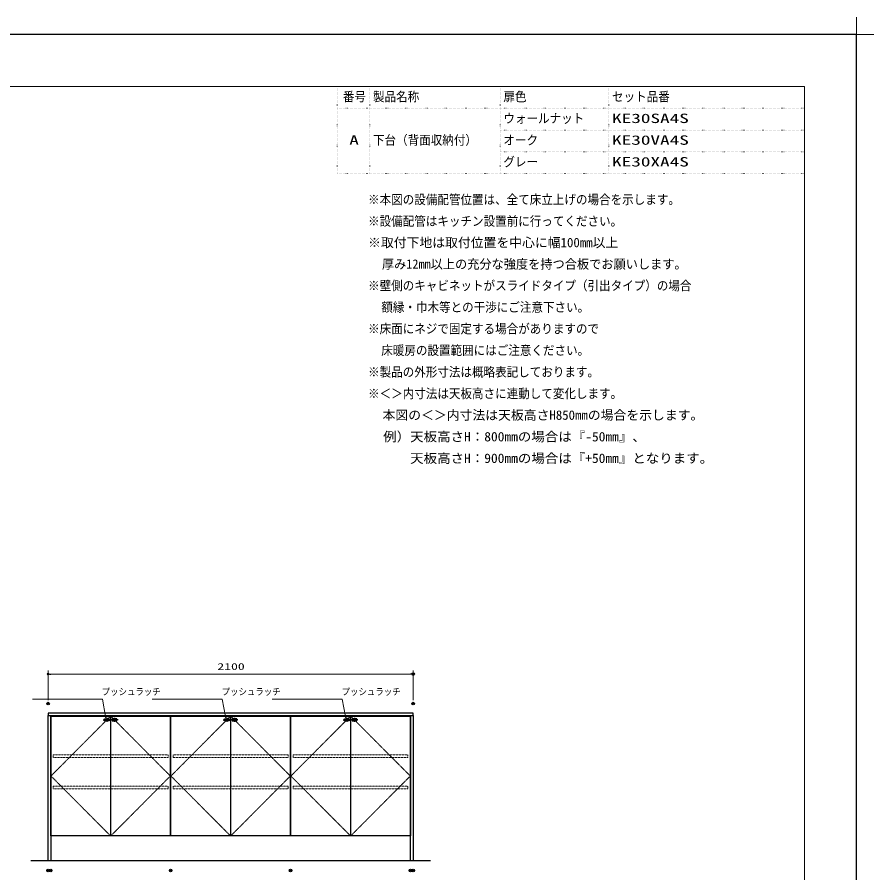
# Model space of a CAD drawing. Units: millimetres, scale not verified. Extents: x -9797 to 9797, y -4555 to 4555.
# Drawn here: x -1925 to 3002, y -369 to 4555 of the extents above; entities that cross this region are included whole.
import ezdxf
from ezdxf.enums import TextEntityAlignment as Align

# ---------------------------------------------------------------- set-up
doc = ezdxf.new("R2010")
doc.units = ezdxf.units.MM
doc.header["$LTSCALE"] = 30
doc.header["$PDMODE"] = 32
doc.header["$PDSIZE"] = 15
for name, pattern in [('USER1', [0.375, 0.25, -0.125]), ('USER3', [2, 1.25, -0.25, 0.25, -0.25]), ('USER4', [0.26, 0.01, -0.25])]:
    doc.linetypes.add(name, pattern=pattern)
for name, color, linetype, lineweight in [('0-0_0', 7, 'Continuous', 25), ('0-1_細線ﾚｲﾔｰ', 91, 'Continuous', 5), ('0-2_寸法ﾚｲﾔｰ', 30, 'Continuous', 13), ('0-3_DEFPOINTS', 7, 'Continuous', 25), ('0-4_1', 7, 'Continuous', 25), ('0-5_図面枠', 3, 'Continuous', 15), ('0-7_KABE', 4, 'Continuous', 25), ('0-9_一般', 7, 'Continuous', 5)]:
    doc.layers.add(name, color=color, linetype=linetype, lineweight=lineweight)
doc.layers.add('0-6_仕様書', color=7, linetype='Continuous')
doc.styles.add('ＭＳ ゴシック', font='')
doc.styles.get('ＭＳ ゴシック').set_extended_font_data('MS Gothic')

# ---------------------------------------------------------------- blocks, each defined once
blk = doc.blocks.new('_DOT')
at = {"layer": '0-0_0', "color": 30}
blk.add_line((-15, 0), (-30, 0), dxfattribs=at)
for points in [[(0, 0), (-15, 0), (-14.88, 1.88)], [(0, 0), (-14.88, -1.88), (-15, 0)], [(0, 0), (-14.88, 1.88), (-14.53, 3.73)], [(0, 0), (-14.53, -3.73), (-14.88, -1.88)], [(0, 0), (-14.53, 3.73), (-13.95, 5.52)], [(0, 0), (-13.95, -5.52), (-14.53, -3.73)], [(0, 0), (-13.95, 5.52), (-13.14, 7.23)], [(0, 0), (-13.14, -7.23), (-13.95, -5.52)], [(0, 0), (-13.14, 7.23), (-12.14, 8.82)], [(0, 0), (-12.14, -8.82), (-13.14, -7.23)], [(0, 0), (-12.14, 8.82), (-10.93, 10.27)], [(0, 0), (-10.93, -10.27), (-12.14, -8.82)], [(0, 0), (-10.93, 10.27), (-9.56, 11.56)], [(0, 0), (-9.56, -11.56), (-10.93, -10.27)], [(0, 0), (-9.56, 11.56), (-8.04, 12.66)], [(0, 0), (-8.04, -12.66), (-9.56, -11.56)], [(0, 0), (-8.04, 12.66), (-6.39, 13.57)], [(0, 0), (-6.39, -13.57), (-8.04, -12.66)], [(0, 0), (-6.39, 13.57), (-4.64, 14.27)], [(0, 0), (-4.64, -14.27), (-6.39, -13.57)], [(0, 0), (-4.64, 14.27), (-2.81, 14.73)], [(0, 0), (-2.81, -14.73), (-4.64, -14.27)], [(0, 0), (-2.81, 14.73), (-0.94, 14.97)], [(0, 0), (-0.94, -14.97), (-2.81, -14.73)], [(0, 0), (-0.94, 14.97), (0.94, 14.97)], [(0, 0), (0.94, -14.97), (-0.94, -14.97)], [(0, 0), (0.94, 14.97), (2.81, 14.73)], [(0, 0), (2.81, 14.73), (4.64, 14.27)], [(0, 0), (4.64, 14.27), (6.39, 13.57)], [(0, 0), (6.39, 13.57), (8.04, 12.66)], [(0, 0), (8.04, 12.66), (9.56, 11.56)], [(0, 0), (9.56, 11.56), (10.93, 10.27)], [(0, 0), (10.93, 10.27), (12.14, 8.82)], [(0, 0), (12.14, 8.82), (13.14, 7.23)], [(0, 0), (13.14, 7.23), (13.95, 5.52)], [(0, 0), (13.95, 5.52), (14.53, 3.73)], [(0, 0), (14.53, 3.73), (14.88, 1.88)], [(0, 0), (14.88, 1.88), (15, 0)], [(0, 0), (2.81, -14.73), (0.94, -14.97)], [(0, 0), (4.64, -14.27), (2.81, -14.73)], [(0, 0), (6.39, -13.57), (4.64, -14.27)], [(0, 0), (8.04, -12.66), (6.39, -13.57)], [(0, 0), (9.56, -11.56), (8.04, -12.66)], [(0, 0), (10.93, -10.27), (9.56, -11.56)], [(0, 0), (12.14, -8.82), (10.93, -10.27)], [(0, 0), (13.14, -7.23), (12.14, -8.82)], [(0, 0), (13.95, -5.52), (13.14, -7.23)], [(0, 0), (14.53, -3.73), (13.95, -5.52)], [(0, 0), (14.88, -1.88), (14.53, -3.73)], [(0, 0), (15, 0), (14.88, -1.88)]]:
    blk.add_solid(points, dxfattribs=at)
blk = doc.blocks.new('A$C660A773E')
at = {"layer": '0-0_0'}
for points in [[(0, 20760), (20700, 20760), (20700, 0), (0, 0)], [(45, 20610), (10305, 20610), (10305, 0), (45, 0)], [(10395, 20610), (20655, 20610), (20655, 0), (10395, 0)]]:
    blk.add_lwpolyline(points, close=True, dxfattribs=at)
at = {"layer": '0-1_細線ﾚｲﾔｰ', "linetype": 'USER3', "lineweight": 9}
for points in [[(10305, 20610), (45, 10305), (10305, 0)], [(10395, 20610), (20655, 10305), (10395, 0)]]:
    blk.add_lwpolyline(points, dxfattribs=at)
at = {"layer": '0-1_細線ﾚｲﾔｰ', "linetype": 'USER1', "lineweight": 9}
for points in [[(450, 13500), (20250, 13500), (20250, 13950), (450, 13950)], [(450, 8100), (20250, 8100), (20250, 8550), (450, 8550)]]:
    blk.add_lwpolyline(points, close=True, dxfattribs=at)
at = {"layer": '0-4_1'}
for p, q in [((9084, 20010), (10296, 20010)), ((9690, 20353.1), (9690, 19666.9)), ((11616, 20010), (10404, 20010)), ((11010, 20353.1), (11010, 19666.9))]:
    blk.add_line(p, q, dxfattribs=at)
at = {"layer": '0-4_1', "color": 1}
for points in [[(10080, 20190), (10080, 19830), (9300, 19830), (9300, 20190)], [(10620, 20190), (10620, 19830), (11400, 19830), (11400, 20190)]]:
    blk.add_lwpolyline(points, close=True, dxfattribs=at)
for centre, radius in [((9690, 20010), 90), ((9690, 20010), 60), ((11010, 20010), 90), ((11010, 20010), 60)]:
    blk.add_circle(centre, radius, dxfattribs=at)
blk = doc.blocks.new('グループ-13-1')
at = {"layer": '0-9_一般'}
for p, q in [((372249.8, -84177), (372249.8, -80193)), ((370257.8, -82185), (374241.7, -82185))]:
    blk.add_line(p, q, dxfattribs=at)

msp = doc.modelspace()

# ---------------------------------------------------------------- linework, layer by layer
at = {"layer": '0-0_0'}
for points in [[(-1747.21, 549.86), (-1747.21, 536.86), (352.79, 536.86), (352.79, 549.86)], [(-1746.21, 536.86), (-1732.21, 536.86), (-1732.21, -300.14), (-1746.21, -300.14)], [(337.79, 536.86), (351.79, 536.86), (351.79, -300.14), (337.79, -300.14)]]:
    msp.add_lwpolyline(points, close=True, dxfattribs=at)
at = {"layer": '0-2_寸法ﾚｲﾔｰ'}
for p, q in [((-1747.21, 624.86), (-1747.21, 794.86)), ((352.79, 624.86), (352.79, 794.86)), ((-1732.21, 774.86), (337.79, 774.86))]:
    msp.add_line(p, q, dxfattribs=at)
for points in [[(-1837.73, 629.89), (-1435, 629.89), (-1416.44, 530.51)], [(-1147.73, 629.89), (-745, 629.89), (-726.44, 530.51)], [(-457.73, 629.89), (-55, 629.89), (-36.44, 530.51)]]:
    msp.add_lwpolyline(points, dxfattribs=at)
at = {"layer": '0-3_DEFPOINTS'}
for p, q in [((2902.77, 4455), (-9697.23, 4455)), ((2902.77, -4455), (2902.77, 4455))]:
    msp.add_line(p, q, dxfattribs=at)
for p in [(352.79, 774.86), (-1747.21, 604.86), (352.79, 604.86), (-1747.21, -355.14), (-1746.21, -355.14), (-1746.21, -355.14), (-1732.21, -355.14), (-1042.21, -355.14), (-352.21, -355.14), (337.79, -355.14), (351.79, -355.14), (351.79, -355.14), (352.79, -355.14)]:
    msp.add_point(p, dxfattribs=at)
at = {"layer": '0-5_図面枠', "linetype": 'USER4'}
for p, q in [((-84.73, 3655), (-84.73, 4155)), ((2602.77, 4155), (-84.73, 4155)), ((102.77, 3655), (102.77, 4155)), ((852.77, 3655), (852.77, 4155)), ((1477.77, 3655), (1477.77, 4155)), ((2602.77, 3655), (2602.77, 4155)), ((2602.77, 4030), (-84.73, 4030)), ((2602.77, 3905), (852.77, 3905)), ((2602.77, 3780), (852.77, 3780)), ((2602.77, 3655), (-84.73, 3655))]:
    msp.add_line(p, q, dxfattribs=at)
at = {"layer": '0-5_図面枠'}
msp.add_lwpolyline([(-9397.23, -4155), (2602.77, -4155), (2602.77, 4155), (-9397.23, 4155)], close=True, dxfattribs=at)
at = {"layer": '0-7_KABE'}
msp.add_line((452.79, -300.14), (-1847.21, -300.14), dxfattribs=at)

# ---------------------------------------------------------------- block references
at = {"layer": '0-0_0', "xscale": 0.03333333, "yscale": 0.03333333}
for p in [(-1732.21, -155.14), (-1042.21, -155.14), (-352.21, -155.14)]:
    msp.add_blockref('A$C660A773E', p, dxfattribs=at)
at = {"layer": '0-2_寸法ﾚｲﾔｰ'}
for p, xscale, yscale, rotation in [((-1747.21, 774.86), 0.5, 0.5, 180), ((-1409.21, 511.86), 0.6666667, 0.6666667, 291.20778), ((-719.21, 511.86), 0.6666667, 0.6666667, 291.20778), ((-29.21, 511.86), 0.6666667, 0.6666667, 291.20778)]:
    msp.add_blockref('_DOT', p, dxfattribs=dict(at, xscale=xscale, yscale=yscale, rotation=rotation))
at = {"layer": '0-2_寸法ﾚｲﾔｰ', "xscale": 0.5, "yscale": 0.5}
msp.add_blockref('_DOT', (352.79, 774.86), dxfattribs=at)
at = {"layer": '0-3_DEFPOINTS', "xscale": 0.05, "yscale": 0.05}
msp.add_blockref('グループ-13-1', (-15709.72, 8564.25), dxfattribs=at)

# ---------------------------------------------------------------- texts
at = {"layer": '0-0_0', "style": 'ＭＳ ゴシック'}
for s, height, width, p in [('※本図の設備配管位置は、全て床立上げの場合を示します。', 54.11, 0.9, (93.25, 3462.09)), ('※設備配管はキッチン設置前に行ってください。', 54.11, 0.9, (93.25, 3337.73)), ('\u3000厚み12mm以上の充分な強度を持つ合板でお願いします。', 54.12, 0.95, (102.77, 3090.64)), ('※壁側のキャビネットがスライドタイプ（引出タイプ）の場合', 54.11, 0.9, (93.25, 2966.75)), ('\u3000額縁・巾木等との干渉にご注意下さい。', 54.11, 0.9, (102.77, 2842.65)), ('※床面にネジで固定する場合がありますので', 54.11, 0.9, (93.25, 2718.55)), ('\u3000床暖房の設置範囲にはご注意ください。', 54.11, 0.9, (102.77, 2594.38)), ('※製品の外形寸法は概略表記しております。', 54.11, 0.9, (93.25, 2470.08)), ('※＜＞内寸法は天板高さに連動して変化します。', 54.11, 0.9, (93.25, 2345.85)), ('\u3000例）天板高さH：800mmの場合は『-50mm』、', 54.12, 1.05, (102.77, 2097.45)), ('\u3000\u3000\u3000天板高さH：900mmの場合は『+50mm』となります。', 54.12, 1.05, (102.77, 1973.25))]:
    msp.add_text(s, height=height, dxfattribs=dict(at, width=width)).set_placement(p, align=Align.BOTTOM_LEFT)
for s, p in [('※取付下地は取付位置を中心に幅100mm以上', (93.25, 3214.52)), ('\u3000本図の＜＞内寸法は天板高さH850mmの場合を示します。', (102.77, 2221.65))]:
    msp.add_text(s, height=54.12, dxfattribs=at).set_placement(p, align=Align.BOTTOM_LEFT)
at = {"layer": '0-2_寸法ﾚｲﾔｰ', "style": 'ＭＳ ゴシック', "width": 1.5}
msp.add_text('2100', height=38.49, dxfattribs=at).set_placement((-773.4, 787.46), align=Align.BOTTOM_LEFT)
at = {"layer": '0-2_寸法ﾚｲﾔｰ', "color": 7, "style": 'ＭＳ ゴシック', "width": 0.9}
for p in [(-1438.91, 642.49), (-748.91, 642.49), (-58.91, 642.49)]:
    msp.add_text('プッシュラッチ', height=38.49, dxfattribs=at).set_placement(p, align=Align.BOTTOM_LEFT)
at = {"layer": '0-6_仕様書', "style": 'ＭＳ ゴシック'}
for s, width, p in [('番号', 0.9, (-51.92, 4053.97)), ('製品名称', 0.9, (121.52, 4053.97)), ('扉色', 0.9, (871.52, 4053.97)), ('セット品番', 0.9, (1496.52, 4053.97)), ('ウォールナット', 0.9, (871.52, 3928.97)), ('KE30SA4S', 1.5, (1496.52, 3928.97)), ('A', 1.5, (-15.09, 3803.97)), ('下台（背面収納付）', 0.9, (121.52, 3803.97)), ('オーク', 0.9, (871.52, 3803.97)), ('KE30VA4S', 1.5, (1496.52, 3803.97)), ('グレー', 0.9, (871.52, 3678.97)), ('KE30XA4S', 1.5, (1496.52, 3678.97))]:
    msp.add_text(s, height=54.11, dxfattribs=dict(at, width=width)).set_placement(p, align=Align.BOTTOM_LEFT)

doc.saveas('drawing.dxf')
